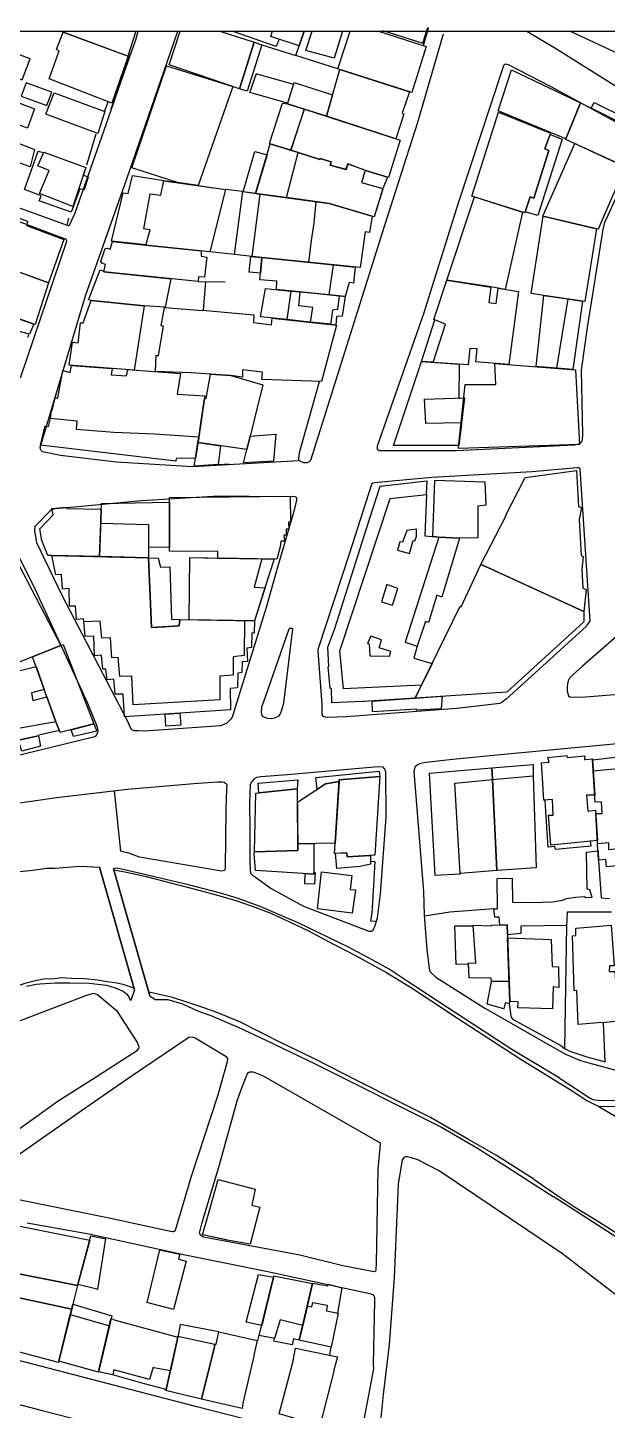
# Model space of a CAD drawing. Header units: centimetres. Extents: x 6155 to 7007, y 1466 to 2152.
# Drawn here: x 6694.4 to 6810.1, y 1875.6 to 2151.5 of the extents above; entities that cross this region are included whole.
import ezdxf

# ---------------------------------------------------------------- set-up
doc = ezdxf.new("R2010")
doc.units = ezdxf.units.CM

msp = doc.modelspace()

# ---------------------------------------------------------------- linework, layer by layer
at = {"color": 7}
for points in [[(6155.54, 2150.82), (7006.83, 2150.82), (7006.83, 1468.12), (6155.54, 1468.12)], [(6698.71, 2141.28), (6700.72, 2146.89), (6700.15, 2147.13), (6701.51, 2150.61), (6714.46, 2145.79), (6711.24, 2136.43), (6698.71, 2141.28)], [(6736.7, 2139.32), (6739.62, 2148.58), (6741.17, 2148.09), (6738.25, 2138.83), (6736.7, 2139.32)], [(6691.73, 2146.48), (6690.15, 2142.25), (6693.32, 2141.08), (6694.89, 2145.3), (6691.73, 2146.48)], [(6722.11, 2143.92), (6735.34, 2139.78), (6728.44, 2119.99), (6724.33, 2120.58), (6715.24, 2123.53), (6722.11, 2143.92)], [(6746.29, 2136.42), (6738.79, 2138.56), (6740.09, 2142.34), (6740.16, 2142.31), (6747.51, 2140.25), (6746.29, 2136.42)], [(6754.06, 2133.82), (6756.73, 2143.13), (6770.61, 2138.7), (6769.18, 2134.41), (6769.49, 2134.24), (6767.93, 2129.32), (6754.06, 2133.82)], [(6801.87, 2129.35), (6788.36, 2134.91), (6791, 2143.11), (6804.8, 2136.49), (6801.87, 2129.35)], [(6699.21, 2138.63), (6694.14, 2140.51), (6693.14, 2137.83), (6698.21, 2135.95), (6699.21, 2138.63)], [(6747.6, 2140.56), (6755.29, 2138.1), (6754.06, 2133.82), (6749.59, 2135.27), (6746.25, 2136.3), (6747.6, 2140.56)], [(6691.04, 2132.71), (6692.47, 2136.56), (6695.81, 2135.32), (6694.39, 2131.47), (6691.04, 2132.71)], [(6708.41, 2130.39), (6698.04, 2134.22), (6699.71, 2138.48), (6709.85, 2134.75), (6708.41, 2130.39)], [(6746.95, 2127.03), (6742.85, 2128.33), (6742.68, 2128.4), (6745.12, 2136.03), (6745.29, 2136.43), (6746.25, 2136.3), (6749.59, 2135.27), (6746.95, 2127.03)], [(6804.8, 2136.48), (6817.25, 2130.31), (6813.88, 2123.64), (6801.84, 2129.18), (6801.87, 2129.35), (6804.8, 2136.48)], [(6806.91, 2135.43), (6807.52, 2136.55), (6813.71, 2133.48), (6813.17, 2132.33), (6806.91, 2135.43)], [(6749.68, 2135.24), (6768.77, 2129.05), (6766.43, 2121.58), (6766.23, 2121.69), (6761.87, 2123.03), (6758.32, 2124.3), (6757.98, 2123.18), (6754.77, 2124.08), (6755.01, 2124.75), (6752.78, 2125.41), (6752.71, 2125.2), (6748.41, 2126.57), (6746.95, 2127.03), (6749.68, 2135.24)], [(6788.4, 2134.67), (6798.79, 2130.48), (6797.66, 2127.3), (6798.47, 2126.99), (6795.47, 2117.51), (6794.72, 2117.75), (6793.63, 2114.56), (6783.1, 2117.88), (6788.4, 2134.67)], [(6685.99, 2127.45), (6687.14, 2130.47), (6689.84, 2129.5), (6695.76, 2127.21), (6694.9, 2123.73), (6692.72, 2124.53), (6692.79, 2124.73), (6685.99, 2127.45)], [(6754.57, 2116.43), (6746.11, 2117.59), (6745.93, 2117.61), (6739.92, 2118.43), (6742.85, 2128.33), (6748.38, 2126.58), (6748.41, 2126.57), (6752.71, 2125.2), (6752.78, 2125.41), (6755.01, 2124.75), (6754.77, 2124.08), (6757.91, 2123.18), (6757.9, 2123.19), (6758.32, 2124.3), (6761.84, 2123.06), (6761.87, 2123.03), (6766.23, 2121.69), (6765.34, 2119.39), (6765.3, 2119.32), (6764.95, 2118.19), (6763.55, 2113.78), (6754.57, 2116.43)], [(6798.68, 2130.17), (6801.09, 2129.28), (6796.23, 2114.01), (6793.69, 2114.75), (6794.72, 2117.75), (6795.47, 2117.51), (6798.47, 2126.99), (6797.66, 2127.3), (6798.68, 2130.17)], [(6813.68, 2123.73), (6808.29, 2111.31), (6797.22, 2113.88), (6803.63, 2128.36), (6813.68, 2123.73)], [(6696.7, 2116.94), (6697.11, 2117.95), (6693.8, 2119.19), (6696.53, 2126.89), (6697.57, 2126.57), (6697.62, 2126.68), (6706, 2123.57), (6705.55, 2122.24), (6705.51, 2122.11), (6706.49, 2121.7), (6705.7, 2119.13), (6704.85, 2119.37), (6703.08, 2114.71), (6696.7, 2116.94)], [(6696.81, 2118.4), (6698.72, 2123.02), (6696.45, 2123.91), (6697.62, 2126.68), (6706, 2123.57), (6703.4, 2115.8), (6696.81, 2118.4)], [(6739.76, 2126.82), (6742.21, 2126.16), (6739.92, 2118.43), (6737.45, 2118.77), (6739.76, 2126.82)], [(6748.38, 2126.58), (6752.71, 2125.2), (6752.78, 2125.41), (6755.01, 2124.75), (6754.77, 2124.08), (6757.91, 2123.18), (6757.98, 2123.18), (6758.32, 2124.3), (6761.84, 2123.06), (6761.36, 2121.85), (6761.46, 2121.81), (6761.05, 2120.63), (6765.34, 2119.39), (6763.55, 2113.78), (6754.57, 2116.43), (6746.11, 2117.59), (6748.38, 2126.58)], [(6711.13, 2108.89), (6713.51, 2118.52), (6714.49, 2118.41), (6715.32, 2122), (6721.57, 2120.98), (6721.63, 2120.97), (6733.91, 2119.2), (6730.81, 2106.77), (6718.02, 2108.12), (6717.98, 2108.15), (6711.13, 2108.89)], [(6718.02, 2108.12), (6718.88, 2111.16), (6717.59, 2111.33), (6718.84, 2118.36), (6720.97, 2118.08), (6721.57, 2120.98), (6733.91, 2119.2), (6730.81, 2106.77), (6718.02, 2108.12)], [(6740.87, 2118.3), (6754.57, 2116.43), (6763.19, 2113.89), (6762.63, 2110.65), (6761.78, 2110.79), (6760.8, 2103.62), (6739.16, 2105.82), (6739.13, 2105.82), (6735.68, 2106.21), (6737.36, 2118.78), (6740.87, 2118.3)], [(6751.91, 2116.79), (6751.52, 2112.47), (6751.03, 2109.02), (6750.5, 2104.67), (6748.37, 2104.88), (6748.26, 2104.89), (6739.2, 2105.82), (6740.84, 2118.3), (6749.53, 2117.12), (6749.87, 2117.07), (6749.94, 2117.06), (6751.91, 2116.79)], [(6793.16, 2114.71), (6789.76, 2099.28), (6788.35, 2099.5), (6786.89, 2099.76), (6778.08, 2101.1), (6783.61, 2117.72), (6793.16, 2114.71)], [(6686.33, 2112.55), (6686.98, 2114.48), (6689.99, 2113.49), (6690.4, 2114.33), (6694.4, 2112.9), (6694.19, 2112.05), (6701.64, 2109.22), (6698.6, 2100.59), (6684.08, 2105.84), (6684.69, 2107.71), (6683.27, 2108.25), (6684.98, 2113.13), (6686.33, 2112.55)], [(6807.98, 2111.38), (6805.6, 2096.85), (6805.16, 2096.95), (6797.42, 2098.04), (6794.91, 2098.45), (6797.33, 2113.86), (6807.98, 2111.38)], [(6710.91, 2107.3), (6711.38, 2108.86), (6718.02, 2108.12), (6729.07, 2106.95), (6729.07, 2105.9), (6730.15, 2105.73), (6729.69, 2101.74), (6728.54, 2101.81), (6728.47, 2100.86), (6709.6, 2102.75), (6709.95, 2104.27), (6709.24, 2104.51), (6709, 2104.81), (6709.86, 2107.41), (6710.24, 2107.51), (6710.91, 2107.3)], [(6741.17, 2105.61), (6740.89, 2102.54), (6738.66, 2102.72), (6738.93, 2105.84), (6741.17, 2105.61)], [(6741.17, 2105.61), (6755.41, 2104.17), (6755.47, 2104.16), (6759.78, 2103.72), (6759.43, 2100.51), (6758.58, 2100.62), (6757.76, 2097.88), (6754.62, 2098.19), (6754.5, 2098.2), (6744.11, 2099.22), (6744.18, 2100.91), (6740.77, 2101.17), (6741.17, 2105.61)], [(6755.41, 2104.17), (6754.5, 2098.2), (6744.11, 2099.22), (6744.18, 2100.91), (6740.77, 2101.17), (6741.17, 2105.61), (6755.41, 2104.17)], [(6690.22, 2103.62), (6691.17, 2103.28), (6688.45, 2094.89), (6695.64, 2092.35), (6694.78, 2090.32), (6682.51, 2093.55), (6684.84, 2101.46), (6689.1, 2100.06), (6690.22, 2103.62)], [(6688.49, 2094.89), (6691.17, 2103.28), (6698.6, 2100.59), (6695.9, 2092.26), (6688.49, 2094.89)], [(6723, 2101.41), (6721.85, 2095.7), (6717.7, 2096), (6707.11, 2097.07), (6706.57, 2097.17), (6708.87, 2103.15), (6709.64, 2102.89), (6709.6, 2102.75), (6723, 2101.41)], [(6773.02, 2084.88), (6775.66, 2093.19), (6775.51, 2093.25), (6778.08, 2101.1), (6786.89, 2099.73), (6786.44, 2096.64), (6787.93, 2096.44), (6788.35, 2099.5), (6792.38, 2098.87), (6790.49, 2084.27), (6783.87, 2084.79), (6784.15, 2087.43), (6782.69, 2087.5), (6782.34, 2084.21), (6775.39, 2084.71), (6775.21, 2084.73), (6773.02, 2084.88)], [(6778.08, 2101.1), (6786.89, 2099.73), (6786.44, 2096.64), (6787.93, 2096.44), (6788.35, 2099.5), (6792.38, 2098.87), (6790.49, 2084.27), (6783.87, 2084.79), (6784.15, 2087.43), (6782.69, 2087.5), (6782.34, 2084.21), (6775.39, 2084.71), (6777.85, 2092.3), (6777.85, 2092.36), (6775.51, 2093.25), (6778.08, 2101.1)], [(6741.87, 2099.44), (6746.95, 2098.94), (6747.02, 2098.93), (6748.74, 2098.77), (6748.78, 2098.76), (6752.29, 2098.42), (6756.58, 2097.99), (6756.78, 2097.97), (6757.76, 2097.88), (6757.17, 2093.96), (6756.05, 2093.89), (6755.93, 2092.15), (6754.89, 2092.27), (6754.89, 2092.3), (6750.84, 2092.72), (6750.68, 2092.73), (6746.22, 2093.23), (6746.12, 2093.24), (6740.87, 2093.82), (6741.87, 2099.44)], [(6746.95, 2098.94), (6746.12, 2093.24), (6740.87, 2093.82), (6741.87, 2099.44), (6746.95, 2098.94)], [(6756.58, 2097.99), (6756.26, 2095.26), (6755.28, 2095.12), (6754.89, 2092.27), (6750.84, 2092.72), (6751.33, 2095.69), (6748.53, 2096.01), (6748.78, 2098.76), (6752.29, 2098.42), (6756.58, 2097.99)], [(6797.42, 2098.04), (6802.22, 2097.36), (6802.52, 2097.32), (6805.16, 2096.95), (6803.22, 2083.28), (6800.07, 2083.53), (6799.97, 2083.54), (6795.94, 2083.85), (6797.42, 2098.04)], [(6797.42, 2098.04), (6802.22, 2097.36), (6799.97, 2083.54), (6795.94, 2083.85), (6797.42, 2098.04)], [(6717.7, 2096), (6715.66, 2083.18), (6702.69, 2084.13), (6703.35, 2088.73), (6704.47, 2088.62), (6704.96, 2092.61), (6705.47, 2092.61), (6707.11, 2097.07), (6717.7, 2096)], [(6721.09, 2092.03), (6721.75, 2095.65), (6729.26, 2095.04), (6729.33, 2095.1), (6739.54, 2094.18), (6739.47, 2092.69), (6743.08, 2092.23), (6743.2, 2093.56), (6756.07, 2092.14), (6753.08, 2080.88), (6741.17, 2081.31), (6741.31, 2082.77), (6737.32, 2083.19), (6737.28, 2081.77), (6734.94, 2082.1), (6727, 2082.63), (6726.94, 2082.63), (6719.93, 2082.87), (6720.08, 2086.12), (6720.29, 2086.08), (6720.56, 2086.05), (6721.53, 2091.93), (6721.09, 2092.03)], [(6698.95, 2073.53), (6699.16, 2075.05), (6699.3, 2075.08), (6699.88, 2077.65), (6700.46, 2077.65), (6701.46, 2083.06), (6702.92, 2082.71), (6703.16, 2084.1), (6711.28, 2083.5), (6711.11, 2082.22), (6714.12, 2082), (6714.43, 2083.27), (6724.91, 2082.51), (6724.24, 2078.38), (6729.79, 2078.02), (6728.57, 2069.8), (6728.57, 2069.73), (6727.9, 2065.61), (6724.05, 2065.49), (6723.98, 2065.02), (6697, 2068.16), (6697.93, 2072.01), (6698.6, 2071.94), (6698.95, 2073.53)], [(6704.33, 2072.96), (6698.95, 2073.53), (6699.16, 2075.05), (6699.3, 2075.08), (6699.88, 2077.65), (6700.46, 2077.65), (6701.46, 2083.06), (6702.92, 2082.71), (6703.16, 2084.1), (6711.28, 2083.5), (6711.11, 2082.22), (6714.12, 2082), (6714.43, 2083.27), (6724.91, 2082.51), (6724.24, 2078.38), (6729.79, 2078.02), (6728.57, 2069.8), (6719.81, 2070.39), (6711.62, 2070.73), (6704.18, 2071.34), (6704.33, 2072.96)], [(6780.58, 2084.34), (6780.49, 2077.58), (6780.66, 2077.58), (6781.61, 2077.61), (6781.02, 2072.66), (6781, 2072.46), (6780.47, 2068.09), (6767.43, 2068.09), (6773.02, 2084.88), (6780.58, 2084.34)], [(6803.79, 2083.24), (6804.56, 2068.33), (6780.4, 2067.55), (6780.43, 2067.75), (6781.74, 2080.29), (6787.84, 2080.27), (6787.7, 2084.49), (6803.79, 2083.24)], [(6730.91, 2082.37), (6734.94, 2082.1), (6741.39, 2080.21), (6738.15, 2067.3), (6728.4, 2068.72), (6728.57, 2069.73), (6728.98, 2072.59), (6729.71, 2077.51), (6730.05, 2077.51), (6730.91, 2082.37)], [(6773.9, 2072.51), (6773.65, 2077.39), (6781.61, 2077.61), (6781.02, 2072.66), (6773.9, 2072.51)], [(6743.92, 2070.38), (6743.49, 2064.97), (6737.47, 2064.66), (6738.83, 2070.01), (6743.92, 2070.38)], [(6727.67, 2064.02), (6727.9, 2065.61), (6728.4, 2068.72), (6732.88, 2068.07), (6732.46, 2064.35), (6727.67, 2064.02)], [(6789.82, 2054.1), (6793.73, 2061.75), (6803.94, 2063.11), (6804.36, 2055.93), (6805, 2055.75), (6804.52, 2053.38), (6804.88, 2046.13), (6805.28, 2045.99), (6805.04, 2043.45), (6805.23, 2039.66), (6805.91, 2039.35), (6805.46, 2035.01), (6787.55, 2043.2), (6787.48, 2043.23), (6784.84, 2044.35), (6789.85, 2054), (6789.82, 2054.1)], [(6776.09, 2038.24), (6774.41, 2032.82), (6773.81, 2033), (6772.19, 2028.09), (6772.19, 2028.05), (6771.51, 2025.68), (6775.15, 2024.63), (6773.03, 2020.26), (6772.99, 2020.19), (6771.79, 2017.72), (6761.52, 2017), (6761.35, 2017), (6755.15, 2016.78), (6755.06, 2019.53), (6754.82, 2019.66), (6754.42, 2023.97), (6754.52, 2024.03), (6754.33, 2027.86), (6755.73, 2031.62), (6762.05, 2051.53), (6764.75, 2060), (6774.08, 2061.06), (6773.97, 2058.45), (6774.04, 2058.35), (6773.71, 2050.11), (6776.49, 2049.83), (6776.52, 2049.8), (6780.62, 2049.65), (6777.07, 2037.87), (6776.09, 2038.24)], [(6775.71, 2061.19), (6785.64, 2060.89), (6785.87, 2056.21), (6784.27, 2056.01), (6784.29, 2049.67), (6780.62, 2049.65), (6776.49, 2049.83), (6775.31, 2049.95), (6775.71, 2061.19)], [(6722.75, 2047.83), (6718.52, 2047.78), (6718.52, 2047.75), (6718.52, 2045.65), (6708.74, 2045.94), (6709, 2052.6), (6709.04, 2053.51), (6709.16, 2056.56), (6722.73, 2056.8), (6722.75, 2047.83)], [(6722.75, 2047.02), (6722.73, 2057.77), (6746.79, 2058.03), (6746.9, 2052.82), (6746.49, 2052.82), (6746.55, 2051.4), (6746.01, 2051.44), (6746.04, 2050.19), (6745.57, 2050.19), (6745.66, 2049.01), (6745.09, 2049.01), (6744.98, 2049.01), (6744.81, 2047.86), (6744.12, 2045.43), (6732.35, 2045.62), (6732.39, 2046.97), (6732.29, 2046.97), (6722.75, 2047.02)], [(6774.04, 2058.35), (6773.71, 2050.11), (6776.49, 2049.83), (6769.79, 2028.84), (6772.19, 2028.05), (6771.51, 2025.68), (6775.15, 2024.63), (6773.03, 2020.26), (6757.44, 2019.55), (6756.74, 2027.11), (6766.76, 2057.55), (6774.04, 2058.35)], [(6702.13, 2055.78), (6702.23, 2055.51), (6709.11, 2055.44), (6708.74, 2045.94), (6699.27, 2046.18), (6698.42, 2046.18), (6697.25, 2049.13), (6696.86, 2051.5), (6699.48, 2054.27), (6699.24, 2055.55), (6702.13, 2055.78)], [(6718.52, 2045.68), (6708.74, 2045.94), (6709, 2052.6), (6718.54, 2052.35), (6718.52, 2045.68)], [(6771.38, 2049.13), (6771.71, 2049.06), (6772.06, 2049.94), (6772.06, 2051.4), (6770.09, 2051.14), (6769.21, 2048.8), (6768.73, 2048.87), (6768.22, 2047.24), (6770.62, 2046.59), (6771.38, 2049.13)], [(6771.38, 2049.13), (6771.71, 2049.06), (6772.06, 2049.94), (6772.06, 2051.4), (6770.09, 2051.14), (6769.21, 2048.8), (6768.73, 2048.87), (6768.22, 2047.24), (6770.62, 2046.59), (6771.38, 2049.13)], [(6672.37, 2039.37), (6691.95, 2045.67), (6701.04, 2028.21), (6689.85, 2023.73), (6687.87, 2033.14), (6671.71, 2029.56), (6672.37, 2039.37)], [(6724.82, 2033.37), (6739.7, 2033.13), (6739.67, 2033.1), (6739.62, 2030.67), (6739.15, 2030.7), (6739.1, 2027.83), (6738.19, 2027.66), (6738.28, 2025.02), (6737.26, 2024.96), (6737.15, 2022.79), (6736.34, 2022.7), (6736.29, 2019.75), (6734.83, 2019.59), (6734.88, 2015.36), (6713.73, 2013.94), (6713.45, 2018.51), (6711.89, 2018.52), (6711.63, 2021.46), (6710.28, 2021.33), (6709.99, 2023.5), (6709.45, 2023.5), (6709.15, 2026.28), (6707.73, 2026.15), (6707.61, 2029.97), (6707.62, 2030.07), (6705.89, 2029.98), (6705.63, 2032.91), (6705.54, 2033.49), (6704.15, 2033.36), (6703.96, 2036.03), (6702.77, 2036.07), (6702.69, 2039.56), (6701.37, 2039.43), (6701.18, 2042.34), (6700.03, 2042.31), (6699.27, 2046.18), (6718.52, 2045.68), (6719.13, 2031.81), (6721.67, 2031.95), (6724.68, 2032.12), (6724.82, 2033.37)], [(6737.67, 2033.17), (6737.6, 2026.2), (6735.41, 2025.97), (6735.46, 2022.25), (6732.75, 2022.06), (6732.79, 2017.39), (6715.47, 2016.36), (6715.19, 2022.11), (6712.79, 2021.99), (6712.47, 2025.78), (6711.25, 2025.71), (6710.96, 2029.74), (6709.2, 2029.65), (6708.88, 2033.03), (6705.63, 2032.91), (6705.54, 2033.49), (6704.15, 2033.36), (6703.96, 2036.03), (6702.77, 2036.07), (6702.69, 2039.56), (6701.37, 2039.43), (6701.18, 2042.34), (6700.03, 2042.31), (6699.27, 2046.18), (6718.52, 2045.68), (6719.13, 2031.81), (6721.67, 2031.95), (6724.68, 2032.12), (6724.82, 2033.37), (6737.67, 2033.17)], [(6724.82, 2033.37), (6724.68, 2032.12), (6719.13, 2031.81), (6718.52, 2045.68), (6720.48, 2045.64), (6720.94, 2043.84), (6722.77, 2043.87), (6723.16, 2033.48), (6724.82, 2033.37)], [(6726.76, 2045.76), (6741.15, 2045.47), (6741.28, 2045.47), (6743.65, 2045.43), (6741.76, 2039.72), (6741.73, 2039.6), (6739.7, 2033.13), (6726.63, 2033.34), (6726.76, 2045.76)], [(6726.63, 2033.34), (6726.76, 2045.76), (6732.35, 2045.65), (6741.15, 2045.47), (6739.6, 2039.83), (6741.76, 2039.72), (6739.7, 2033.13), (6726.63, 2033.34)], [(6784.84, 2044.35), (6787.48, 2043.23), (6787.55, 2043.2), (6788.42, 2042.8), (6788.7, 2042.67), (6805.46, 2035.01), (6805.42, 2033.15), (6805.35, 2032.84), (6790.06, 2018.89), (6771.79, 2017.72), (6780.72, 2036.06), (6780.96, 2035.93), (6784.84, 2044.35)], [(6768.3, 2039.59), (6766.1, 2040.37), (6765.07, 2036.92), (6767.27, 2036.27), (6768.3, 2039.59)], [(6767.27, 2036.27), (6768.3, 2039.59), (6766.1, 2040.37), (6765.07, 2036.92), (6767.27, 2036.27)], [(6707.63, 2012.55), (6700.92, 2010.85), (6700.02, 2012.99), (6695.41, 2025.95), (6701.04, 2028.21), (6701.48, 2028.41), (6707.63, 2012.55)], [(6765.05, 2029.33), (6762.89, 2030.04), (6762.24, 2028.62), (6762.58, 2028.55), (6762.71, 2026.11), (6766.64, 2026.1), (6766.88, 2027.02), (6764.57, 2027.73), (6765.05, 2029.33)], [(6764.57, 2027.73), (6765.05, 2029.33), (6762.89, 2030.04), (6762.24, 2028.62), (6762.58, 2028.55), (6762.71, 2026.11), (6766.64, 2026.1), (6766.88, 2027.02), (6764.57, 2027.73)], [(6690.22, 2022.53), (6696.11, 2023.99), (6697.73, 2019.43), (6695.19, 2018.77), (6695.45, 2017.24), (6698.25, 2017.96), (6700.02, 2012.99), (6699.98, 2012.99), (6700.05, 2012.91), (6700.75, 2011.26), (6696.65, 2010.33), (6696.55, 2010.17), (6692.6, 2009.28), (6692.19, 2011.58), (6692.18, 2011.64), (6690.22, 2022.53)], [(6690.22, 2022.53), (6696.11, 2023.99), (6697.73, 2019.43), (6695.19, 2018.77), (6695.45, 2017.24), (6698.25, 2017.96), (6700.02, 2012.99), (6692.19, 2011.58), (6690.22, 2022.53)], [(6777.18, 2018.06), (6776.94, 2015.59), (6772.06, 2015.3), (6772.06, 2015.47), (6763.28, 2014.95), (6763.15, 2017.11), (6768.67, 2017.5), (6771.79, 2017.72), (6777.18, 2018.06)], [(6724.76, 2014.68), (6724.99, 2012.31), (6721.98, 2012.12), (6721.83, 2014.49), (6724.76, 2014.68)], [(6703.57, 2010.07), (6703.1, 2011.4), (6707.63, 2012.55), (6708.23, 2011.12), (6703.57, 2010.07)], [(6696.55, 2010.17), (6696.98, 2008.13), (6693.25, 2007.1), (6692.66, 2008.96), (6692.6, 2009.28), (6696.55, 2010.17)], [(6799.19, 1997.49), (6797.47, 1997.3), (6797.34, 1999.37), (6797.32, 1999.63), (6797.01, 2004.79), (6798.5, 2004.89), (6798.27, 2005.87), (6802.06, 2006.23), (6802.11, 2005.87), (6805.6, 2006.16), (6805.59, 2005.44), (6805.79, 2005.47), (6807.16, 2005.61), (6807.16, 2005.41), (6807.6, 1998.33), (6805.97, 1998.3), (6806.23, 1995.11), (6807.78, 1995.31), (6808.15, 1989.31), (6806.8, 1989.17), (6798.87, 1988.37), (6798.37, 1994.34), (6799.29, 1994.37), (6799.19, 1997.49)], [(6797.47, 1997.3), (6797.34, 1999.37), (6797.32, 1999.63), (6797.01, 2004.79), (6798.5, 2004.89), (6798.27, 2005.87), (6802.06, 2006.23), (6802.11, 2005.87), (6805.6, 2006.16), (6805.59, 2005.44), (6805.79, 2005.47), (6807.16, 2005.61), (6807.16, 2005.41), (6807.6, 1998.33), (6805.97, 1998.3), (6806.23, 1995.11), (6807.78, 1995.31), (6808.15, 1989.31), (6806.8, 1989.17), (6806.7, 1989.16), (6806.83, 1988.17), (6799.75, 1987.48), (6799.65, 1988.09), (6798.29, 1987.96), (6797.8, 1996.13), (6797.73, 1997.33), (6797.47, 1997.3)], [(6819.3, 2006.8), (6820.06, 1999.18), (6820.77, 1999.14), (6821.36, 1992.77), (6820.61, 1992.67), (6821.47, 1985.07), (6809.95, 1984.02), (6809.82, 1985.48), (6808.39, 1985.38), (6808.19, 1988.63), (6808.19, 1988.73), (6807.82, 1994.65), (6809.08, 1994.65), (6808.98, 1996.98), (6807.68, 1996.96), (6807.3, 2003.2), (6807.29, 2003.33), (6807.16, 2005.41), (6819.3, 2006.8)], [(6774.64, 2002.74), (6787.1, 2003.76), (6787.21, 2001.49), (6787.21, 2001.42), (6788.09, 1983.27), (6780.77, 1982.68), (6780.73, 1982.57), (6775.75, 1982.32), (6774.64, 2002.74)], [(6787.1, 2003.76), (6795.3, 2004.45), (6795.31, 2002.18), (6795.31, 2002.11), (6795.9, 1983.81), (6788.09, 1983.27), (6787.21, 2001.42), (6787.21, 2001.56), (6787.1, 2003.76)], [(6807.68, 1996.96), (6807.3, 2003.2), (6819.3, 2004.35), (6820.88, 1988.59), (6810.44, 1987.4), (6810.41, 1988.79), (6808.19, 1988.63), (6807.82, 1994.65), (6809.08, 1994.65), (6808.98, 1996.98), (6807.68, 1996.96)], [(6748.33, 2001.4), (6748.22, 1999.57), (6740.57, 1998.77), (6740.41, 2000.7), (6748.33, 2001.4)], [(6753.88, 2000.56), (6756.6, 2001.03), (6755.81, 1988.78), (6748.32, 1988.61), (6748.25, 1996.93), (6753.88, 2000.56)], [(6752.2, 1999.48), (6751.94, 2001.85), (6764.6, 2003.14), (6764.68, 2002.03), (6756.62, 2001.36), (6756.6, 2001.03), (6753.88, 2000.56), (6752.2, 1999.48)], [(6763.72, 1986.34), (6758.21, 1986.03), (6758.11, 1986.84), (6755.67, 1986.72), (6756.62, 2001.36), (6764.68, 2002.03), (6763.72, 1986.34)], [(6788.09, 1983.27), (6780.77, 1982.68), (6779.7, 2000.71), (6787.21, 2001.49), (6788.09, 1983.27)], [(6787.21, 2001.49), (6795.31, 2002.18), (6795.9, 1983.81), (6788.09, 1983.27), (6787.21, 2001.49)], [(6748.22, 1999.57), (6748.33, 1987.29), (6739.67, 1987), (6739.93, 1998.7), (6748.22, 1999.57)], [(6739.64, 1986.69), (6739.67, 1987), (6748.33, 1987.29), (6748.32, 1988.61), (6751.43, 1988.68), (6751.57, 1988.68), (6751.54, 1982.59), (6739.9, 1983.32), (6739.64, 1986.69)], [(6756.11, 1983.72), (6755.85, 1986.73), (6758.11, 1986.84), (6758.21, 1986.03), (6762.88, 1986.29), (6762.87, 1984.53), (6760.77, 1984.1), (6756.11, 1983.72)], [(6751.54, 1982.59), (6751.54, 1982.9), (6751.81, 1982.9), (6751.7, 1980.6), (6749.73, 1980.61), (6749.81, 1982.7), (6751.54, 1982.59)], [(6752.24, 1975.64), (6753.05, 1983.04), (6759.13, 1982.3), (6758.82, 1979.53), (6759.83, 1979.46), (6759.17, 1974.76), (6752.24, 1975.64)], [(6790.11, 1972.44), (6790.5, 1961.19), (6786.98, 1961.17), (6786.91, 1961.84), (6782.54, 1961.86), (6782.39, 1964.6), (6779.95, 1964.51), (6779.67, 1972.23), (6783.36, 1972.27), (6783.35, 1972.39), (6786.97, 1972.25), (6787.01, 1972.38), (6790.11, 1972.44)], [(6790.5, 1961.19), (6786.98, 1961.17), (6786.91, 1961.84), (6782.54, 1961.86), (6782.38, 1964.84), (6783.9, 1964.83), (6783.35, 1972.39), (6786.97, 1972.25), (6787.01, 1972.38), (6790.11, 1972.44), (6790.5, 1961.19)], [(6812.33, 1953.21), (6809.21, 1952.88), (6809.11, 1952.95), (6804.29, 1952.56), (6804.04, 1959.34), (6803.47, 1959.3), (6803.16, 1970.25), (6803.84, 1970.35), (6803.84, 1971.77), (6810.89, 1972.4), (6811.5, 1964.27), (6810.55, 1964.28), (6810.52, 1963.16), (6811.59, 1963.13), (6812.33, 1953.21)], [(6790.2, 1969.83), (6798.94, 1969.5), (6799.1, 1964.14), (6800.39, 1964.1), (6800.41, 1959.97), (6799.32, 1960.07), (6799.21, 1955.7), (6792.26, 1955.86), (6792.3, 1957.08), (6790.64, 1957.15), (6790.2, 1969.83)], [(6786.13, 1956.59), (6786.98, 1961.17), (6790.5, 1961.19), (6790.64, 1957.15), (6790.54, 1956.75), (6789.76, 1956.88), (6789.49, 1955.7), (6786.13, 1956.59)], [(6730.3, 1914.03), (6732.46, 1921.63), (6739.86, 1919.73), (6739.14, 1916.52), (6740.73, 1916.11), (6738.83, 1908.71), (6734.23, 1909.54), (6729.3, 1910.58), (6730.3, 1914.03)], [(6691.54, 1912.57), (6706.82, 1909.54), (6704.39, 1900.46), (6689.65, 1903.37), (6688.99, 1900.06), (6683.92, 1901.03), (6684.8, 1908.2), (6688.42, 1907.74), (6689.04, 1910.38), (6690.87, 1910.06), (6691.45, 1912.43), (6691.54, 1912.57)], [(6703.2, 1895.73), (6690.52, 1898.47), (6690.66, 1899.18), (6688.9, 1899.46), (6688.99, 1900.06), (6689.65, 1903.37), (6704.39, 1900.46), (6703.45, 1896.75), (6703.2, 1895.73)], [(6741.13, 1892.52), (6738.05, 1893.18), (6740.47, 1902.68), (6743.47, 1902.15), (6741.13, 1892.52)], [(6749.31, 1892.52), (6749.25, 1892.29), (6748.61, 1889.57), (6747.49, 1889.85), (6747.19, 1888.62), (6743.53, 1889.39), (6743.71, 1889.91), (6740.64, 1890.5), (6743.53, 1902.39), (6751.26, 1900.86), (6749.31, 1892.52)], [(6749.31, 1892.52), (6744.81, 1893.63), (6743.71, 1889.91), (6740.64, 1890.5), (6743.53, 1902.39), (6751.26, 1900.86), (6749.31, 1892.52)], [(6687.99, 1889.59), (6684.61, 1890.55), (6686.82, 1899.27), (6703.2, 1895.73), (6700.62, 1885.4), (6700.56, 1885.09), (6687.72, 1888.5), (6687.99, 1889.59)], [(6748.61, 1889.57), (6750.2, 1896.33), (6750.22, 1896.43), (6751.27, 1900.92), (6754.32, 1900.43), (6754.38, 1900.77), (6757.16, 1899.98), (6756.26, 1894.97), (6756.38, 1894.95), (6755.03, 1888.15), (6748.61, 1889.57)], [(6700.62, 1885.4), (6702.93, 1894.66), (6702.99, 1894.91), (6703.45, 1896.75), (6711.19, 1894.45), (6710.72, 1892.42), (6710.7, 1892.36), (6708.56, 1883.2), (6700.62, 1885.4)], [(6750.2, 1896.33), (6751.14, 1896.19), (6751.35, 1897.07), (6754.19, 1896.55), (6754.05, 1895.4), (6756.38, 1894.95), (6755.03, 1888.15), (6748.61, 1889.57), (6750.2, 1896.33)], [(6702.93, 1894.66), (6710.72, 1892.42), (6708.56, 1883.2), (6700.62, 1885.4), (6702.93, 1894.66)], [(6722.08, 1879.71), (6717.45, 1880.92), (6711.44, 1882.64), (6711.37, 1882.66), (6708.58, 1883.26), (6711.04, 1893.8), (6711.61, 1893.73), (6711.69, 1893.6), (6724.4, 1890.16), (6722.9, 1883.41), (6722.88, 1883.33), (6722.08, 1879.71)], [(6718.74, 1881.73), (6711.64, 1883.62), (6711.64, 1883.55), (6711.44, 1882.64), (6708.58, 1883.26), (6711.04, 1893.8), (6711.61, 1893.73), (6711.69, 1893.6), (6724.4, 1890.16), (6722.9, 1883.41), (6719.59, 1884.07), (6719.45, 1884.14), (6718.74, 1881.73)], [(6729.14, 1877.78), (6721.95, 1879.54), (6722.08, 1879.71), (6724.4, 1890.16), (6724.4, 1890.39), (6731.8, 1888.74), (6731.7, 1888.22), (6729.14, 1877.78)], [(6752.76, 1872.46), (6744.59, 1874.86), (6747.41, 1885.4), (6747.38, 1885.4), (6747.38, 1885.47), (6747.9, 1887.94), (6756.24, 1886.24), (6755.63, 1883.82), (6755.51, 1883.35), (6752.76, 1872.46)]]:
    msp.add_lwpolyline(points, close=True, dxfattribs=at)
for points in [[(6777.38, 2150.18), (6772.23, 2132.55), (6765.19, 2110.56), (6755.06, 2078.4), (6750.9, 2065.13), (6750.66, 2064.89), (6750.19, 2064.66), (6749.51, 2064.69), (6748.84, 2064.97), (6748.63, 2065.07), (6727.33, 2063.88), (6712.18, 2064.77), (6700.98, 2066.1), (6697.4, 2066.86), (6697.13, 2067.14), (6696.97, 2067.41), (6696.93, 2067.75), (6705.94, 2097.98), (6714.24, 2121.35), (6721.65, 2142.9), (6724.42, 2150.82)], [(6714.4, 2145.81), (6701.51, 2150.61), (6700.88, 2150.82)], [(6702.31, 2112.06), (6702.65, 2111.95), (6702.78, 2112.09), (6703.91, 2114.55), (6710.54, 2133.51), (6715.02, 2146.39), (6711.09, 2135.29), (6715.98, 2149.06), (6716.48, 2150.82)], [(6716, 2150.82), (6714.4, 2145.81), (6714.4, 2145.81)], [(6732.76, 2150.82), (6739.62, 2148.58), (6736.7, 2139.32), (6722.69, 2144.06), (6724.89, 2150.82)], [(6744.6, 2149.22), (6744.02, 2147.73), (6735.25, 2150.82)], [(6749.58, 2150.82), (6748.59, 2147.88), (6742.95, 2149.77), (6743.3, 2150.82)], [(6764.43, 2150.82), (6773.98, 2147.75), (6771.1, 2138.59), (6756.34, 2143.26), (6747.93, 2145.94), (6749.58, 2150.82)], [(6757.23, 2150.82), (6755.59, 2145.42), (6749.91, 2146.93), (6751.18, 2150.82)], [(6771.1, 2138.59), (6756.34, 2143.26), (6758.79, 2150.82)], [(6764.43, 2150.82), (6773.98, 2147.75), (6771.1, 2138.59), (6771.1, 2138.59)], [(6765.34, 2150.94), (6773.31, 2148.4), (6774.28, 2151.51), (6774.42, 2151.44)], [(6773.42, 2147.93), (6774.42, 2151.44)], [(6794.03, 2150.82), (6799.97, 2147.28), (6826.79, 2130.43)], [(6824.73, 2150.82), (6821.2, 2142.13), (6802.67, 2150.82)], [(6741.17, 2148.09), (6747.93, 2145.94)], [(6815.9, 2126.53), (6809.9, 2113.26), (6809.56, 2112.69), (6809.25, 2111.23), (6806.11, 2091.65), (6805.04, 2084.1), (6804.87, 2083.12), (6805.17, 2070.34), (6805.13, 2069.32), (6805.03, 2068.92), (6804.73, 2068.58), (6804.45, 2068.37), (6803.57, 2068.21), (6779.95, 2067.05), (6764.6, 2067.06), (6764.26, 2067.33), (6764.26, 2067.7), (6764.26, 2068.08), (6773.48, 2094.45), (6780.42, 2116.56), (6789.24, 2143.38), (6789.48, 2144.02), (6789.78, 2144.26), (6790.36, 2144.15), (6798.68, 2139.83)], [(6798.68, 2139.83), (6817.09, 2129.88)], [(6709.77, 2134.78), (6710.46, 2136.73)], [(6706.22, 2124.13), (6708.11, 2130.35)], [(6737.32, 2118.81), (6733.91, 2119.2)], [(6689.97, 2116.57), (6702.31, 2112.06)], [(6693, 2081.64), (6702.25, 2108.91), (6702.15, 2109.15), (6702.05, 2109.28), (6701.44, 2109.52), (6690.11, 2113.73)], [(6702.31, 2112.06), (6702.62, 2113.51)], [(6735.68, 2106.21), (6730.81, 2106.77)], [(6728.47, 2100.86), (6733.85, 2100.8)], [(6729.52, 2095.09), (6729.99, 2100.85)], [(6694.46, 2089.72), (6694.67, 2090.3)], [(6748.63, 2065.07), (6748.53, 2065.48), (6748.67, 2066.69), (6752.64, 2080.9)], [(6732.46, 2064.35), (6734.62, 2064.44)], [(6757.99, 2013.99), (6754.33, 2013.8), (6753.89, 2013.87), (6753.35, 2014.11), (6753.18, 2014.58), (6753.18, 2016.45), (6752.4, 2027.16), (6752.4, 2027.43), (6752.54, 2027.9), (6758.65, 2046.49), (6763.1, 2060.41), (6763.27, 2060.58), (6763.6, 2060.74), (6775.1, 2061.8), (6795.09, 2062.9), (6804.11, 2063.72), (6804.52, 2063.72), (6804.62, 2063.48), (6806.21, 2039.18), (6806.6, 2033.04), (6806.19, 2032.47), (6805.92, 2031.96), (6789.95, 2017.47), (6789.04, 2016.83), (6788.66, 2016.62), (6780.09, 2015.63), (6757.99, 2013.99)], [(6717.17, 2057.17), (6732.54, 2058.05), (6744.68, 2057.95), (6747.29, 2057.98), (6747.73, 2057.94), (6748, 2057.8), (6748.06, 2057.63), (6748.1, 2057.5), (6748.09, 2057.19), (6747.58, 2055.2), (6744.21, 2043.55), (6742, 2035.77), (6735.27, 2013.89), (6734.86, 2013.35), (6734.15, 2012.67), (6732.89, 2012.17), (6729.2, 2011.88), (6717.77, 2011.09), (6716.52, 2011.17), (6715.7, 2011.2), (6715.37, 2011.31), (6715.23, 2011.34), (6715.13, 2011.48), (6715.06, 2011.51), (6714.36, 2013.17), (6701.32, 2038.17), (6696.26, 2048.68), (6695.87, 2051.18), (6695.94, 2052.03), (6699.2, 2055.33), (6699.95, 2055.53), (6705.19, 2056.01), (6717.17, 2057.17)], [(6687.84, 2005.2), (6707.82, 2010.04), (6708.06, 2010.25), (6708.4, 2010.82), (6708.47, 2011.12), (6708.37, 2011.9), (6706.4, 2016.65), (6695.55, 2040.18), (6692.3, 2046.65)], [(6827.78, 2043.82), (6805.19, 2024.09), (6803.25, 2022.33), (6802.57, 2021.65), (6802.33, 2021.18), (6802.2, 2020.57), (6802.09, 2019.86), (6802.12, 2019.11), (6802.22, 2018.61), (6802.39, 2018.13), (6802.73, 2017.89), (6805.75, 2017.95), (6825.85, 2019.56)], [(6746.61, 2031.55), (6746.78, 2031.68), (6747.12, 2031.65), (6747.29, 2031.51), (6745.46, 2016.67), (6745.15, 2015.49), (6744.81, 2014.57), (6744.53, 2014.13), (6743.69, 2013.69), (6743.08, 2013.56), (6742.3, 2013.6), (6741.42, 2013.94), (6741.25, 2014.24), (6741.11, 2014.72), (6741.15, 2015.94), (6741.9, 2017.93), (6746.61, 2031.55)], [(6839.79, 2011.22), (6809.32, 2008.32), (6788.79, 2006.37)], [(6788.79, 2006.37), (6779.3, 2005.48), (6773.98, 2004.85), (6773.17, 2004.72), (6772.66, 2004.58), (6772.18, 2004.35), (6771.71, 2003.91), (6771.5, 2003.06), (6773.4, 1979.1), (6773.59, 1974.35), (6774.12, 1967.5), (6774.55, 1963.71), (6774.78, 1963.1), (6775.9, 1961.98), (6785.67, 1955.85), (6798.36, 1948.6), (6801.61, 1946.72), (6804.59, 1945.43), (6806.45, 1944.88), (6811.84, 1943.44)], [(6740.96, 2001.98), (6740.11, 2001.85), (6739.6, 2001.61), (6739.16, 2001.04), (6738.82, 2000.47), (6738.73, 1996.71), (6738.74, 1991.57), (6738.78, 1985.28), (6738.84, 1983.38), (6738.9, 1982.77), (6739.44, 1982.2), (6739.88, 1981.96), (6743.05, 1979.68), (6749.46, 1976.19), (6762.49, 1971.19), (6762.7, 1971.16), (6763.07, 1971.22), (6763.41, 1971.46), (6763.72, 1972.1), (6764.27, 1973.82), (6764.83, 1978.63), (6765.95, 1993.91), (6765.93, 2003.01), (6765.73, 2003.55), (6765.36, 2003.93), (6764.38, 2003.97), (6759.03, 2003.55), (6746.27, 2002.36), (6740.96, 2001.98)], [(6686.3, 1995.88), (6700.14, 1997.84), (6714.33, 1999.5), (6727.59, 2000.65), (6732.33, 2000.97), (6732.84, 2001), (6733.21, 2000.97), (6733.65, 2000.9), (6733.92, 2000.73), (6734.19, 2000.45), (6734.12, 1999.61), (6734, 1995.52), (6733.87, 1983.91), (6733.77, 1983.44), (6733.63, 1983.27), (6733.09, 1983.14), (6716.77, 1985.98), (6714.4, 1986.81), (6713.93, 1986.88), (6713, 1987.14), (6711.76, 1999.2)], [(6810.98, 1974.97), (6802.1, 1974.99), (6801.95, 1972.32), (6792.84, 1972.17), (6792.83, 1970.71), (6790.18, 1970.45), (6790.11, 1972.44), (6790.11, 1972.44), (6788.68, 1972.41), (6788.52, 1973.97), (6787.67, 1973.97), (6787.47, 1975.64), (6788.18, 1975.67), (6788.1, 1981.7), (6791.12, 1981.76), (6791.17, 1976.98), (6794.83, 1976.9), (6799.24, 1977.03), (6801.2, 1977.39), (6801.95, 1977.73), (6803.78, 1977.96), (6805.54, 1978.13), (6805.78, 1977.89), (6807.1, 1977.95), (6806.66, 1979.41), (6806.09, 1979.55), (6805.94, 1986.94), (6808.28, 1987.21), (6808.39, 1985.38), (6808.88, 1977.82), (6810.58, 1977.68)], [(6691.63, 1982.93), (6695.36, 1983.39), (6698.23, 1983.78), (6699.86, 1983.74), (6704.8, 1984.19), (6708.77, 1983.93)], [(6762.88, 1985.13), (6763.69, 1985.06), (6763.46, 1980.32), (6763.1, 1974.78), (6762.82, 1973.26), (6764.07, 1973.21)], [(6715.76, 1959.51), (6708.77, 1983.93)], [(6708.77, 1983.93), (6715.76, 1959.51)], [(6800.5, 1941.94), (6791.06, 1947.56), (6778.31, 1955.88), (6769.98, 1961.33), (6766.57, 1963.61), (6763.33, 1965.39), (6758.34, 1968.08), (6748.38, 1972.83), (6744.67, 1974.44), (6740.82, 1976.08), (6736.26, 1977.8), (6732.88, 1978.76), (6726.5, 1980.41), (6714.36, 1983.28), (6712.84, 1983.63), (6712.34, 1983.76), (6711.58, 1983.64)], [(6711.58, 1983.64), (6718.8, 1958.27), (6719.87, 1957.55)], [(6718.8, 1958.27), (6711.58, 1983.64)], [(6711.63, 1983.45), (6714.17, 1982.93), (6718.05, 1982.1), (6723.19, 1980.76), (6728.86, 1979.31), (6732.78, 1978.24), (6736.16, 1977.21), (6739.94, 1975.88), (6742.95, 1974.75), (6746.8, 1973), (6750.48, 1971.26), (6753.95, 1969.42), (6759.86, 1966.31), (6765.93, 1963.03), (6770.86, 1960), (6775.07, 1957.24), (6780.23, 1953.8), (6792.51, 1945.86), (6803.1, 1939.31)], [(6787.47, 1975.64), (6778.69, 1974.98), (6773.6, 1974.2)], [(6801.95, 1972.32), (6801.56, 1947.74)], [(6715.66, 1959.84), (6714.65, 1960.15), (6713.7, 1960.46), (6712.25, 1960.8), (6710.26, 1961.08), (6708.36, 1961.4), (6705.76, 1961.68), (6703.19, 1961.76), (6701.23, 1961.87), (6699.3, 1961.64), (6697.91, 1961.68), (6695.95, 1961.25), (6693.85, 1960.76), (6691.47, 1959.89), (6688.63, 1958.82), (6685.03, 1957.25), (6680.56, 1954.83), (6674.08, 1951.04), (6668.51, 1947.85), (6664.78, 1945.74), (6649.38, 1936.44), (6637.3, 1928.51), (6631.23, 1924.72), (6628.51, 1923.11)], [(6694.21, 1960.18), (6696.14, 1960.58), (6696.82, 1960.71), (6699.93, 1960.9), (6702.84, 1960.89), (6706.66, 1960.8), (6710.15, 1960.38), (6711.87, 1959.9), (6713.46, 1959.21), (6714.16, 1958.7), (6714.6, 1958.09), (6714.77, 1957.65), (6715.04, 1957.38)], [(6715.76, 1959.51), (6715.04, 1957.38)], [(6686.73, 1927.49), (6700.51, 1937.3), (6707.33, 1941.67), (6716.34, 1947.45), (6716.58, 1947.75), (6716.65, 1948.05), (6716.28, 1949.07), (6712.32, 1955.14), (6712.05, 1955.35), (6708.33, 1958.47), (6708, 1958.64), (6707.59, 1958.74), (6707.01, 1958.61), (6705.93, 1958.31), (6678.44, 1947.78)], [(6795.44, 1921.69), (6788.02, 1926.43), (6782.42, 1929.6), (6774.83, 1933.97), (6767.91, 1937.45), (6760.42, 1941.24), (6751.51, 1945.75), (6744.76, 1949.03), (6736.93, 1953.02), (6732.4, 1954.87), (6729.8, 1955.83), (6725.98, 1957.1), (6723.35, 1957.96), (6721.9, 1958.27), (6718.59, 1959)], [(6719.87, 1957.55), (6721.41, 1957.57), (6722.39, 1957.53), (6725.3, 1956.67), (6728.34, 1955.3), (6730.97, 1954.38), (6736.58, 1951.95), (6741.98, 1949.45), (6751.83, 1944.74), (6760.57, 1940.33), (6768.37, 1936.41), (6777.01, 1932.07), (6784.2, 1927.87), (6789.66, 1924.43), (6795.66, 1920.55), (6799.34, 1918.26)], [(6790.54, 1956.75), (6790.84, 1954.27), (6791.04, 1953.83), (6791.45, 1953.46), (6800.82, 1948.35), (6801.56, 1947.74), (6802.61, 1947.26), (6806, 1946.13), (6809.66, 1945.11)], [(6809.66, 1945.11), (6809.35, 1952.9)], [(6696.74, 1929.44), (6683.68, 1920.3), (6683.47, 1920.17), (6683.44, 1920.07), (6683.5, 1919.86), (6683.81, 1919.66), (6693.27, 1917.48), (6710, 1914.09), (6723.27, 1911.26), (6723.44, 1911.23), (6723.64, 1911.29), (6723.95, 1911.5), (6727.15, 1922.27), (6732.36, 1938.35), (6734.3, 1945.2), (6734.37, 1945.74), (6734.2, 1946.05), (6727.83, 1949.84), (6727.29, 1950.04), (6726.61, 1949.94), (6714.87, 1942.05), (6705.13, 1935.33), (6696.74, 1929.44)], [(6736.99, 1939.37), (6738.25, 1942.68), (6738.53, 1943.01), (6738.7, 1943.12), (6739.41, 1943.11), (6741.4, 1942.32), (6764.75, 1928.95), (6764.81, 1928.71), (6764.28, 1923.68), (6763.99, 1904.87), (6763.92, 1903.69), (6763.88, 1903.35), (6763.54, 1903.18), (6757.36, 1904.39), (6748.73, 1906.53), (6729.5, 1910.11), (6728.96, 1910.48), (6728.73, 1910.92), (6729.24, 1913.02), (6732.68, 1924.57), (6736.26, 1937.31), (6736.99, 1939.37)], [(6800.5, 1941.94), (6806.52, 1937.99), (6806.86, 1937.79), (6807.2, 1937.62), (6808.89, 1937.41), (6818.35, 1937.52)], [(6803.1, 1939.31), (6806.04, 1937.37), (6808.45, 1936.18), (6812.61, 1933.73)], [(6808.45, 1936.18), (6808.58, 1936.25), (6824.98, 1935.97), (6827.01, 1932.13), (6829.3, 1929.82), (6837.22, 1925.6), (6846.63, 1921.98), (6850.9, 1920.44), (6869.23, 1919.99), (6894.28, 1920.43), (6914.44, 1921.29), (6926.17, 1921.83), (6946.47, 1922.73), (6966.4, 1923.52), (6969.04, 1923.24), (6969.31, 1922.9), (6963.99, 1922.1), (6946.13, 1921.44), (6923.45, 1920.01), (6890.82, 1919.11), (6873.7, 1918.92), (6850.69, 1919.29), (6846.59, 1919.78)], [(6801.18, 1906.76), (6776.56, 1923.38), (6772.27, 1925.57), (6771.02, 1925.98), (6770.14, 1926.15), (6769.74, 1926.12), (6769.47, 1925.99), (6769.16, 1925.58), (6768.39, 1920.71), (6767.56, 1902.08), (6766.55, 1888.72), (6765.39, 1878.71), (6764.36, 1868.77), (6764.32, 1868.3), (6764.35, 1867.89), (6764.39, 1867.76), (6764.72, 1867.18), (6765.53, 1866.67), (6777.66, 1863.87), (6782.93, 1862.64)], [(6730.3, 1914.03), (6732.46, 1921.63), (6739.86, 1919.73), (6739.14, 1916.52), (6740.73, 1916.11), (6738.83, 1908.71), (6734.23, 1909.54), (6734.13, 1909.58), (6729.3, 1910.58), (6729.3, 1910.58)], [(6795.44, 1921.69), (6799.16, 1919.1), (6803.59, 1916.18), (6808.53, 1913.08), (6812.93, 1910.29)], [(6944.79, 1875.23), (6936.01, 1877.25), (6917.18, 1881.61), (6916.44, 1881.81), (6914.1, 1881.92), (6896.14, 1881.09), (6879.3, 1881.74), (6878.99, 1881.85), (6878.52, 1882.05), (6876.15, 1883.31), (6871.27, 1884.54), (6866.19, 1885.17), (6861.92, 1886.26), (6855.19, 1888.25), (6849.67, 1889.92), (6842.76, 1892.48), (6836.26, 1895.58), (6826.28, 1901.1), (6816.16, 1907.36), (6799.34, 1918.26)], [(6694.3, 1913), (6706.6, 1910.77), (6725.83, 1906.62), (6742.01, 1903.34)], [(6708.39, 1899.67), (6708.23, 1899.71), (6704.45, 1900.7), (6707.05, 1910.36), (6710, 1909.76)], [(6708.39, 1899.67), (6710.01, 1909.79)], [(6720.72, 1907.56), (6718.22, 1897.07)], [(6720.72, 1907.56), (6724.79, 1906.73), (6724.54, 1905.71), (6724.54, 1905.71)], [(6724.54, 1905.71), (6726.06, 1905.3), (6723.54, 1895.67), (6718.22, 1897.07)], [(6912.41, 1854.46), (6912.51, 1855.34), (6916.11, 1870.27), (6916.25, 1871.59), (6916.22, 1872.07), (6915.98, 1872.27), (6915.74, 1872.37), (6915.2, 1872.48), (6898.32, 1872.02), (6894.19, 1871.96), (6893.71, 1871.82), (6890.7, 1871.97), (6884.06, 1872.53), (6873.29, 1874.62), (6865.7, 1876.17), (6860.21, 1877.47), (6849.41, 1880.11), (6838.27, 1884.04), (6833.43, 1886.19), (6824.9, 1890), (6818.47, 1893.51), (6801.18, 1906.76)], [(6742.01, 1903.34), (6757.15, 1900.05), (6762.73, 1898.87), (6763.31, 1898.67), (6763.51, 1898.4), (6763.64, 1898.16), (6763.64, 1897.38), (6763.41, 1884.75), (6763.44, 1883.81), (6760.91, 1870.53), (6760.84, 1869.89), (6760.7, 1869.31), (6760.4, 1868.87), (6759.96, 1868.44), (6759.21, 1868.37), (6746.71, 1871.54), (6728.16, 1876.23), (6683.86, 1887.78)], [(6625.91, 1855.54), (6629.23, 1878.56), (6630.25, 1885.39), (6630.56, 1887.72), (6630.77, 1888.26), (6631.21, 1889), (6631.92, 1889.47), (6633.18, 1889.84), (6638.35, 1890.29), (6643.53, 1890.6), (6645.56, 1890.59), (6646.37, 1890.42), (6654.82, 1887.71), (6668.02, 1883.42), (6676.54, 1881.01), (6689.48, 1877.56), (6697.28, 1875.5), (6711.64, 1871.84), (6727.62, 1867.81), (6744.11, 1863.74), (6759.99, 1859.64), (6763.07, 1858.63)], [(6732.59, 1891.2), (6724.85, 1892.72), (6724.4, 1890.16)], [(6737.36, 1876.96), (6737.25, 1875.91), (6729.14, 1877.78), (6731.7, 1888.22), (6731.73, 1888.41), (6731.8, 1888.74), (6732.03, 1888.73), (6732.59, 1891.2), (6740.26, 1889.51), (6739.54, 1886.56), (6739.57, 1886.56), (6739.57, 1886.36), (6737.36, 1876.96)], [(6740.36, 1889.51), (6740.6, 1890.59)], [(6754.71, 1886.55), (6755.03, 1888.15)]]:
    msp.add_lwpolyline(points, dxfattribs=at)

doc.saveas('drawing.dxf')
